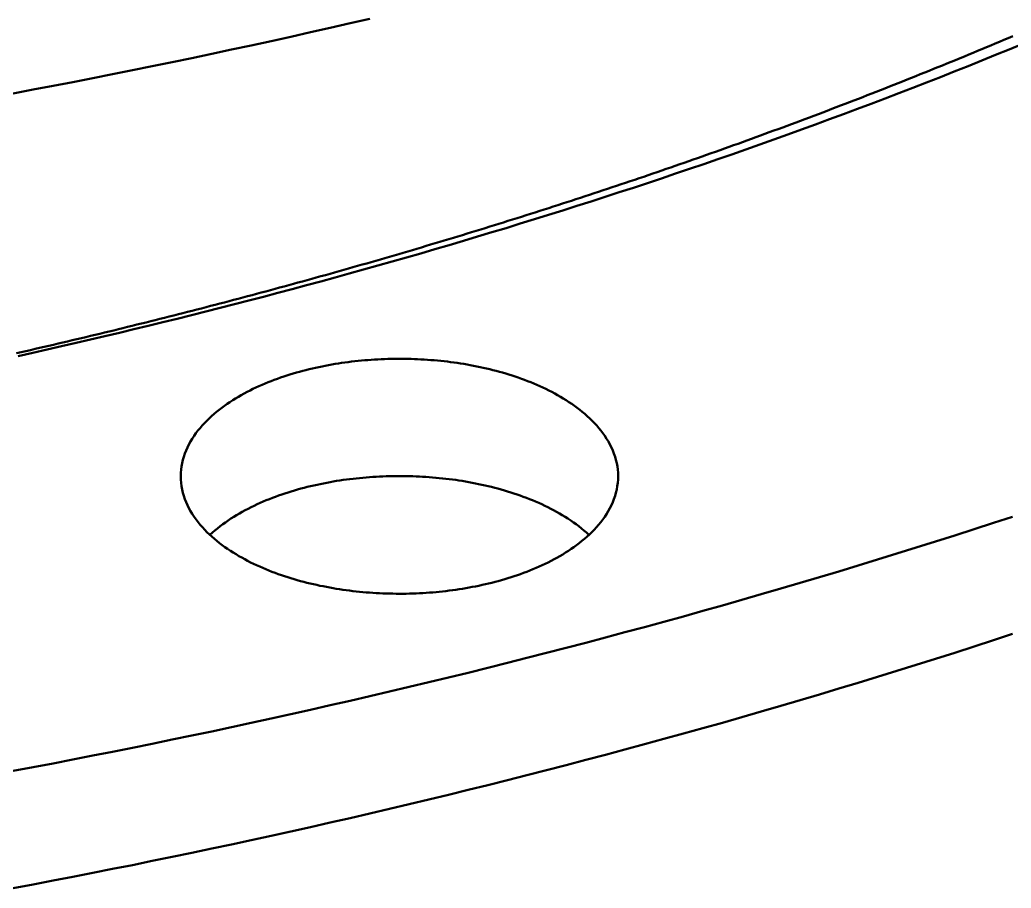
# Model space of a CAD drawing. Header units: millimetres. Extents: x 0 to 841, y 0 to 594.
# Drawn here: x 397.05 to 433.02, y 227.62 to 259.11 of the extents above; entities that cross this region are included whole.
import ezdxf

# ---------------------------------------------------------------- set-up
doc = ezdxf.new("R2010")
doc.units = ezdxf.units.MM
doc.layers.add('FINA', color=7, linetype='CONTINUOUS', lineweight=25)
doc.layers.add('VIS', color=7, linetype='CONTINUOUS', lineweight=50)

msp = doc.modelspace()

# ---------------------------------------------------------------- linework, layer by layer
at = {"layer": 'FINA'}
for points in [[(396.818, 256.439), (397.54, 256.575), (398.261, 256.712), (398.982, 256.851), (399.702, 256.992), (400.422, 257.134), (401.142, 257.279), (401.861, 257.425), (402.58, 257.572), (403.299, 257.722), (404.017, 257.873), (404.735, 258.026), (405.452, 258.181), (406.169, 258.337), (406.886, 258.496), (407.602, 258.656), (408.318, 258.818), (409.034, 258.981), (409.749, 259.147)], [(396.933, 247.017), (397.101, 247.055), (397.27, 247.093), (397.438, 247.132), (397.606, 247.171), (397.774, 247.21), (397.942, 247.249), (398.111, 247.288), (398.279, 247.327), (398.447, 247.366), (398.615, 247.406), (398.783, 247.445), (398.951, 247.485), (399.119, 247.525), (399.287, 247.565), (399.455, 247.605), (399.622, 247.645), (399.79, 247.685), (399.958, 247.725), (400.126, 247.766), (400.294, 247.807), (400.461, 247.847), (400.629, 247.888), (400.797, 247.929), (400.964, 247.97), (401.132, 248.012), (401.3, 248.053), (401.467, 248.094), (401.635, 248.136), (401.802, 248.178), (401.97, 248.22), (402.137, 248.261), (402.305, 248.304), (402.472, 248.346), (402.639, 248.388), (402.807, 248.43), (402.974, 248.473), (403.141, 248.516), (403.308, 248.559), (403.476, 248.601), (403.643, 248.645), (403.81, 248.688), (403.977, 248.731), (404.144, 248.774), (404.311, 248.818), (404.478, 248.862), (404.645, 248.905), (404.812, 248.949), (404.979, 248.993), (405.146, 249.037), (405.313, 249.082), (405.479, 249.126), (405.646, 249.171), (405.813, 249.215), (405.98, 249.26), (406.146, 249.305), (406.313, 249.35), (406.48, 249.395), (406.646, 249.44), (406.813, 249.486), (406.979, 249.531), (407.146, 249.577), (407.312, 249.623), (407.478, 249.669), (407.645, 249.715), (407.811, 249.761), (407.977, 249.807), (408.144, 249.853), (408.31, 249.9), (408.476, 249.946), (408.642, 249.993), (408.808, 250.04), (408.975, 250.087), (409.141, 250.134), (409.307, 250.182), (409.473, 250.229), (409.639, 250.276), (409.804, 250.324), (409.97, 250.372), (410.136, 250.42), (410.302, 250.468), (410.468, 250.516), (410.633, 250.564), (410.799, 250.613), (410.965, 250.661), (411.13, 250.71), (411.296, 250.759), (411.462, 250.808), (411.627, 250.857), (411.793, 250.906), (411.958, 250.955), (412.123, 251.004), (412.289, 251.054), (412.454, 251.104), (412.619, 251.154), (412.784, 251.203), (412.95, 251.254), (413.115, 251.304), (413.28, 251.354), (413.445, 251.405), (413.61, 251.455), (413.775, 251.506), (413.94, 251.557), (414.105, 251.608), (414.27, 251.659), (414.435, 251.71), (414.599, 251.761), (414.764, 251.813), (414.929, 251.865), (415.094, 251.916), (415.258, 251.968), (415.423, 252.02), (415.587, 252.072), (415.752, 252.125), (415.916, 252.177), (416.081, 252.23), (416.245, 252.282), (416.409, 252.335), (416.574, 252.388), (416.738, 252.441), (416.902, 252.494), (417.066, 252.548), (417.23, 252.601), (417.395, 252.655), (417.559, 252.709), (417.723, 252.762), (417.887, 252.816), (418.05, 252.871), (418.214, 252.925), (418.378, 252.979), (418.542, 253.034), (418.706, 253.089), (418.869, 253.143), (419.033, 253.198), (419.196, 253.253), (419.36, 253.309), (419.524, 253.364), (419.687, 253.419), (419.85, 253.475), (420.014, 253.531), (420.177, 253.587), (420.34, 253.643), (420.504, 253.699), (420.667, 253.755), (420.83, 253.812), (420.993, 253.868), (421.156, 253.925), (421.319, 253.982), (421.482, 254.039), (421.645, 254.096), (421.808, 254.153), (421.97, 254.211), (422.133, 254.268), (422.296, 254.326), (422.458, 254.384), (422.621, 254.442), (422.784, 254.5), (422.946, 254.558), (423.109, 254.616), (423.271, 254.675), (423.433, 254.733), (423.596, 254.792), (423.758, 254.851), (423.92, 254.91), (424.082, 254.969), (424.244, 255.029), (424.406, 255.088), (424.568, 255.148), (424.73, 255.208), (424.892, 255.268), (425.054, 255.328), (425.216, 255.388), (425.377, 255.448), (425.539, 255.509), (425.701, 255.569), (425.862, 255.63), (426.024, 255.691), (426.185, 255.752), (426.347, 255.813), (426.508, 255.875), (426.669, 255.936), (426.831, 255.998), (426.992, 256.059), (427.153, 256.121), (427.314, 256.183), (427.475, 256.245), (427.636, 256.308), (427.797, 256.37), (427.958, 256.433), (428.119, 256.496), (428.279, 256.559), (428.44, 256.622), (428.601, 256.685), (428.761, 256.748), (428.922, 256.812), (429.082, 256.875), (429.243, 256.939), (429.403, 257.003), (429.563, 257.067), (429.723, 257.131), (429.884, 257.196), (430.044, 257.26), (430.204, 257.325), (430.364, 257.39), (430.524, 257.455), (430.684, 257.52), (430.843, 257.585), (431.003, 257.65), (431.163, 257.716), (431.322, 257.782), (431.482, 257.847), (431.641, 257.913), (431.801, 257.98), (431.96, 258.046), (432.12, 258.112), (432.279, 258.179), (432.438, 258.246), (432.597, 258.313), (432.756, 258.38), (432.915, 258.447), (433.074, 258.514)], [(396.995, 246.915), (397.521, 247.033), (398.046, 247.152), (398.57, 247.271), (399.095, 247.392), (399.619, 247.514), (400.143, 247.637), (400.667, 247.762), (401.19, 247.887), (401.714, 248.014), (402.237, 248.141), (402.759, 248.27), (403.282, 248.4), (403.804, 248.531), (404.325, 248.664), (404.847, 248.797), (405.368, 248.932), (405.889, 249.068), (406.409, 249.205), (406.93, 249.343), (407.45, 249.482), (407.969, 249.623), (408.489, 249.764), (409.008, 249.907), (409.526, 250.051), (410.045, 250.197), (410.563, 250.343), (411.08, 250.491), (411.597, 250.639), (412.114, 250.79), (412.631, 250.941), (413.147, 251.093), (413.663, 251.247), (414.179, 251.402), (414.694, 251.558), (415.209, 251.716), (415.723, 251.874), (416.237, 252.034), (416.751, 252.195), (417.264, 252.358), (417.777, 252.521), (418.289, 252.686), (418.801, 252.852), (419.313, 253.02), (419.824, 253.188), (420.334, 253.358), (420.845, 253.53), (421.355, 253.702), (421.864, 253.876), (422.373, 254.051), (422.882, 254.227), (423.39, 254.405), (423.897, 254.584), (424.405, 254.765), (424.911, 254.946), (425.418, 255.129), (425.923, 255.314), (426.429, 255.499), (426.933, 255.686), (427.438, 255.875), (427.941, 256.064), (428.445, 256.255), (428.947, 256.448), (429.449, 256.642), (429.951, 256.837), (430.452, 257.033), (430.953, 257.231), (431.453, 257.431), (431.952, 257.631), (432.451, 257.833), (432.95, 258.037), (433.447, 258.242)], [(402.892, 242.556), (402.895, 242.676), (402.905, 242.796), (402.921, 242.915), (402.942, 243.033), (402.97, 243.15), (403.003, 243.266), (403.042, 243.38), (403.086, 243.491), (403.135, 243.601), (403.188, 243.709), (403.246, 243.814), (403.308, 243.917), (403.374, 244.018), (403.443, 244.116), (403.516, 244.212), (403.592, 244.305), (403.67, 244.396), (403.752, 244.484), (403.835, 244.57), (403.922, 244.654), (404.01, 244.736), (404.1, 244.815), (404.192, 244.892), (404.286, 244.967), (404.382, 245.04), (404.479, 245.111), (404.577, 245.18), (404.677, 245.247), (404.778, 245.313), (404.88, 245.376), (404.983, 245.438), (405.087, 245.497), (405.193, 245.555), (405.299, 245.612), (405.406, 245.667), (405.513, 245.72), (405.622, 245.771), (405.731, 245.821), (405.841, 245.87), (405.952, 245.917), (406.063, 245.963), (406.175, 246.007), (406.287, 246.05), (406.4, 246.091), (406.513, 246.131), (406.627, 246.17), (406.741, 246.208), (406.856, 246.244), (406.971, 246.279), (407.086, 246.313), (407.202, 246.345), (407.318, 246.377), (407.434, 246.407), (407.551, 246.436), (407.668, 246.464), (407.785, 246.49), (407.902, 246.516), (408.02, 246.54), (408.138, 246.564), (408.256, 246.586), (408.374, 246.607), (408.493, 246.627), (408.611, 246.646), (408.73, 246.664), (408.849, 246.681), (408.968, 246.697), (409.087, 246.712), (409.207, 246.726), (409.326, 246.739), (409.446, 246.751), (409.566, 246.762), (409.685, 246.771), (409.805, 246.78), (409.925, 246.788), (410.045, 246.795), (410.165, 246.801), (410.285, 246.806), (410.405, 246.81), (410.526, 246.813), (410.646, 246.815), (410.766, 246.816), (410.886, 246.816), (411.006, 246.815), (411.127, 246.813), (411.247, 246.81), (411.367, 246.806), (411.487, 246.801), (411.607, 246.795), (411.727, 246.788), (411.847, 246.78), (411.967, 246.771), (412.086, 246.762), (412.206, 246.751), (412.326, 246.739), (412.445, 246.726), (412.565, 246.712), (412.684, 246.697), (412.803, 246.681), (412.922, 246.664), (413.041, 246.646), (413.16, 246.627), (413.278, 246.607), (413.396, 246.586), (413.514, 246.564), (413.632, 246.54), (413.75, 246.516), (413.867, 246.49), (413.985, 246.464), (414.102, 246.436), (414.218, 246.407), (414.334, 246.377), (414.451, 246.345), (414.566, 246.313), (414.682, 246.279), (414.797, 246.244), (414.911, 246.208), (415.025, 246.17), (415.139, 246.131), (415.252, 246.091), (415.365, 246.05), (415.477, 246.007), (415.589, 245.963), (415.7, 245.917), (415.811, 245.87), (415.921, 245.821), (416.03, 245.771), (416.139, 245.72), (416.246, 245.667), (416.353, 245.612), (416.46, 245.555), (416.565, 245.497), (416.669, 245.438), (416.772, 245.376), (416.874, 245.313), (416.975, 245.247), (417.075, 245.18), (417.174, 245.111), (417.271, 245.04), (417.366, 244.967), (417.46, 244.892), (417.552, 244.815), (417.642, 244.736), (417.731, 244.654), (417.817, 244.57), (417.9, 244.484), (417.982, 244.396), (418.06, 244.305), (418.136, 244.212), (418.209, 244.116), (418.278, 244.018), (418.344, 243.917), (418.406, 243.814), (418.464, 243.709), (418.517, 243.601), (418.566, 243.491), (418.61, 243.38), (418.649, 243.266), (418.682, 243.15), (418.71, 243.033), (418.732, 242.915), (418.747, 242.796), (418.757, 242.676), (418.76, 242.556)], [(416.436, 239.544), (416.329, 239.488), (416.221, 239.433), (416.113, 239.38), (416.003, 239.328), (415.893, 239.278), (415.782, 239.23), (415.671, 239.183), (415.559, 239.137), (415.446, 239.093), (415.333, 239.051), (415.22, 239.009), (415.106, 238.969), (414.991, 238.931), (414.876, 238.893), (414.761, 238.857), (414.645, 238.822), (414.529, 238.789), (414.412, 238.756), (414.295, 238.725), (414.178, 238.695), (414.061, 238.667), (413.943, 238.639), (413.825, 238.613), (413.707, 238.587), (413.588, 238.563), (413.47, 238.54), (413.351, 238.518), (413.232, 238.497), (413.112, 238.477), (412.993, 238.458), (412.873, 238.441), (412.754, 238.424), (412.634, 238.409), (412.514, 238.394), (412.393, 238.38), (412.273, 238.368), (412.153, 238.356), (412.032, 238.346), (411.912, 238.337), (411.791, 238.328), (411.671, 238.321), (411.55, 238.314), (411.429, 238.309), (411.308, 238.304), (411.187, 238.301), (411.066, 238.298), (410.946, 238.297), (410.825, 238.297), (410.704, 238.297), (410.583, 238.299), (410.462, 238.301), (410.341, 238.304), (410.22, 238.309), (410.099, 238.314), (409.979, 238.321), (409.858, 238.328), (409.737, 238.337), (409.617, 238.346), (409.496, 238.357), (409.376, 238.368), (409.256, 238.381), (409.136, 238.394), (409.016, 238.409), (408.896, 238.425), (408.776, 238.441), (408.656, 238.459), (408.537, 238.478), (408.418, 238.498), (408.299, 238.518), (408.18, 238.54), (408.061, 238.564), (407.943, 238.588), (407.824, 238.613), (407.706, 238.64), (407.589, 238.667), (407.471, 238.696), (407.354, 238.726), (407.237, 238.757), (407.121, 238.79), (407.005, 238.823), (406.889, 238.858), (406.773, 238.894), (406.658, 238.932), (406.544, 238.97), (406.43, 239.01), (406.316, 239.052), (406.203, 239.094), (406.091, 239.139), (405.979, 239.184), (405.867, 239.231), (405.756, 239.28), (405.646, 239.33), (405.537, 239.381), (405.428, 239.434), (405.32, 239.489), (405.214, 239.545), (405.107, 239.604), (405.002, 239.663), (404.898, 239.725), (404.795, 239.788), (404.694, 239.854), (404.593, 239.921), (404.494, 239.99), (404.396, 240.061), (404.3, 240.134), (404.205, 240.209), (404.112, 240.287), (404.021, 240.366), (403.932, 240.448), (403.845, 240.532), (403.761, 240.618), (403.679, 240.707), (403.599, 240.798), (403.523, 240.892), (403.449, 240.988), (403.379, 241.087), (403.313, 241.188), (403.25, 241.291), (403.192, 241.397), (403.138, 241.505), (403.088, 241.615), (403.044, 241.728), (403.005, 241.842), (402.971, 241.958), (402.943, 242.076), (402.921, 242.195), (402.905, 242.315), (402.896, 242.435), (402.892, 242.556)], [(403.951, 240.43), (404.04, 240.511), (404.132, 240.59), (404.225, 240.667), (404.319, 240.741), (404.416, 240.814), (404.513, 240.884), (404.612, 240.952), (404.713, 241.019), (404.815, 241.084), (404.917, 241.146), (405.021, 241.208), (405.126, 241.267), (405.232, 241.324), (405.339, 241.38), (405.446, 241.435), (405.555, 241.487), (405.664, 241.538), (405.774, 241.588), (405.884, 241.636), (405.995, 241.683), (406.107, 241.728), (406.219, 241.772), (406.332, 241.814), (406.445, 241.855), (406.559, 241.895), (406.673, 241.933), (406.788, 241.97), (406.903, 242.006), (407.018, 242.041), (407.134, 242.074), (407.25, 242.106), (407.367, 242.137), (407.484, 242.167), (407.601, 242.196), (407.718, 242.223), (407.836, 242.249), (407.954, 242.274), (408.072, 242.299), (408.19, 242.321), (408.308, 242.343), (408.427, 242.364), (408.546, 242.384), (408.665, 242.402), (408.784, 242.42), (408.904, 242.437), (409.023, 242.452), (409.143, 242.466), (409.262, 242.48), (409.382, 242.492), (409.502, 242.504), (409.622, 242.514), (409.743, 242.524), (409.863, 242.532), (409.983, 242.539), (410.103, 242.546), (410.224, 242.551), (410.344, 242.556), (410.465, 242.559), (410.585, 242.562), (410.706, 242.563), (410.826, 242.563), (410.947, 242.563), (411.067, 242.562), (411.188, 242.559), (411.308, 242.556), (411.428, 242.551), (411.549, 242.546), (411.669, 242.539), (411.789, 242.532), (411.91, 242.524), (412.03, 242.514), (412.15, 242.504), (412.27, 242.492), (412.39, 242.48), (412.509, 242.466), (412.629, 242.452), (412.749, 242.437), (412.868, 242.42), (412.987, 242.402), (413.106, 242.384), (413.225, 242.364), (413.344, 242.343), (413.462, 242.321), (413.581, 242.299), (413.699, 242.274), (413.816, 242.249), (413.934, 242.223), (414.051, 242.196), (414.168, 242.167), (414.285, 242.137), (414.402, 242.106), (414.518, 242.074), (414.634, 242.041), (414.749, 242.006), (414.864, 241.97), (414.979, 241.933), (415.093, 241.895), (415.207, 241.855), (415.32, 241.814), (415.433, 241.772), (415.545, 241.728), (415.657, 241.683), (415.768, 241.636), (415.878, 241.588), (415.988, 241.538), (416.097, 241.487), (416.206, 241.435), (416.313, 241.38), (416.42, 241.324), (416.526, 241.267), (416.631, 241.208), (416.735, 241.146), (416.838, 241.084), (416.939, 241.019), (417.04, 240.952), (417.139, 240.884), (417.237, 240.814), (417.333, 240.741), (417.428, 240.667), (417.521, 240.59), (417.612, 240.511), (417.701, 240.43)], [(418.76, 242.556), (418.757, 242.435), (418.747, 242.315), (418.731, 242.195), (418.709, 242.076), (418.681, 241.958), (418.647, 241.842), (418.608, 241.727), (418.564, 241.615), (418.514, 241.504), (418.46, 241.396), (418.401, 241.29), (418.339, 241.187), (418.272, 241.086), (418.202, 240.987), (418.129, 240.891), (418.052, 240.797), (417.973, 240.706), (417.89, 240.617), (417.806, 240.531), (417.719, 240.447), (417.63, 240.365), (417.539, 240.285), (417.445, 240.208), (417.351, 240.133), (417.254, 240.06), (417.156, 239.989), (417.057, 239.919), (416.956, 239.852), (416.855, 239.787), (416.752, 239.724), (416.647, 239.662), (416.542, 239.602), (416.436, 239.544)], [(396.818, 231.871), (397.54, 232.006), (398.261, 232.144), (398.982, 232.283), (399.702, 232.424), (400.422, 232.566), (401.142, 232.71), (401.861, 232.856), (402.58, 233.004), (403.299, 233.153), (404.017, 233.305), (404.735, 233.458), (405.452, 233.612), (406.169, 233.769), (406.886, 233.927), (407.602, 234.087), (408.318, 234.249), (409.034, 234.413), (409.749, 234.579), (410.464, 234.746), (411.178, 234.915), (411.892, 235.086), (412.605, 235.259), (413.318, 235.433), (414.031, 235.61), (414.743, 235.788), (415.454, 235.968), (416.165, 236.15), (416.876, 236.334), (417.586, 236.519), (418.296, 236.707), (419.005, 236.896), (419.713, 237.088), (420.422, 237.281), (421.129, 237.476), (421.836, 237.673), (422.543, 237.872), (423.249, 238.073), (423.954, 238.275), (424.659, 238.48), (425.363, 238.687), (426.067, 238.895), (426.77, 239.106), (427.473, 239.318), (428.175, 239.533), (428.876, 239.749), (429.577, 239.968), (430.277, 240.188), (430.977, 240.41), (431.675, 240.635), (432.374, 240.861), (433.071, 241.09)], [(396.818, 227.619), (397.54, 227.754), (398.261, 227.892), (398.982, 228.031), (399.702, 228.171), (400.422, 228.314), (401.142, 228.458), (401.861, 228.604), (402.58, 228.752), (403.299, 228.901), (404.017, 229.052), (404.735, 229.205), (405.452, 229.36), (406.169, 229.517), (406.886, 229.675), (407.602, 229.835), (408.318, 229.997), (409.034, 230.161), (409.749, 230.326), (410.464, 230.494), (411.178, 230.663), (411.892, 230.834), (412.605, 231.006), (413.318, 231.181), (414.031, 231.357), (414.743, 231.536), (415.454, 231.716), (416.165, 231.898), (416.876, 232.081), (417.586, 232.267), (418.296, 232.455), (419.005, 232.644), (419.713, 232.835), (420.422, 233.029), (421.129, 233.224), (421.836, 233.421), (422.543, 233.62), (423.249, 233.82), (423.954, 234.023), (424.659, 234.228), (425.363, 234.434), (426.067, 234.643), (426.77, 234.854), (427.473, 235.066), (428.175, 235.28), (428.876, 235.497), (429.577, 235.715), (430.277, 235.936), (430.977, 236.158), (431.675, 236.383), (432.374, 236.609), (433.071, 236.838)]]:
    msp.add_lwpolyline(points, dxfattribs=at)
at = {"layer": 'VIS'}
for points in [[(396.818, 256.439), (397.54, 256.575), (398.261, 256.712), (398.982, 256.851), (399.702, 256.992), (400.422, 257.134), (401.142, 257.279), (401.861, 257.425), (402.58, 257.572), (403.299, 257.722), (404.017, 257.873), (404.735, 258.026), (405.452, 258.181), (406.169, 258.337), (406.886, 258.496), (407.602, 258.656), (408.318, 258.818), (409.034, 258.981), (409.749, 259.147)], [(396.933, 247.017), (397.101, 247.055), (397.27, 247.093), (397.438, 247.132), (397.606, 247.171), (397.774, 247.21), (397.942, 247.249), (398.111, 247.288), (398.279, 247.327), (398.447, 247.366), (398.615, 247.406), (398.783, 247.445), (398.951, 247.485), (399.119, 247.525), (399.287, 247.565), (399.455, 247.605), (399.622, 247.645), (399.79, 247.685), (399.958, 247.725), (400.126, 247.766), (400.294, 247.807), (400.461, 247.847), (400.629, 247.888), (400.797, 247.929), (400.964, 247.97), (401.132, 248.012), (401.3, 248.053), (401.467, 248.094), (401.635, 248.136), (401.802, 248.178), (401.97, 248.22), (402.137, 248.261), (402.305, 248.304), (402.472, 248.346), (402.639, 248.388), (402.807, 248.43), (402.974, 248.473), (403.141, 248.516), (403.308, 248.559), (403.476, 248.601), (403.643, 248.645), (403.81, 248.688), (403.977, 248.731), (404.144, 248.774), (404.311, 248.818), (404.478, 248.862), (404.645, 248.905), (404.812, 248.949), (404.979, 248.993), (405.146, 249.037), (405.313, 249.082), (405.479, 249.126), (405.646, 249.171), (405.813, 249.215), (405.98, 249.26), (406.146, 249.305), (406.313, 249.35), (406.48, 249.395), (406.646, 249.44), (406.813, 249.486), (406.979, 249.531), (407.146, 249.577), (407.312, 249.623), (407.478, 249.669), (407.645, 249.715), (407.811, 249.761), (407.977, 249.807), (408.144, 249.853), (408.31, 249.9), (408.476, 249.946), (408.642, 249.993), (408.808, 250.04), (408.975, 250.087), (409.141, 250.134), (409.307, 250.182), (409.473, 250.229), (409.639, 250.276), (409.804, 250.324), (409.97, 250.372), (410.136, 250.42), (410.302, 250.468), (410.468, 250.516), (410.633, 250.564), (410.799, 250.613), (410.965, 250.661), (411.13, 250.71), (411.296, 250.759), (411.462, 250.808), (411.627, 250.857), (411.793, 250.906), (411.958, 250.955), (412.123, 251.004), (412.289, 251.054), (412.454, 251.104), (412.619, 251.154), (412.784, 251.203), (412.95, 251.254), (413.115, 251.304), (413.28, 251.354), (413.445, 251.405), (413.61, 251.455), (413.775, 251.506), (413.94, 251.557), (414.105, 251.608), (414.27, 251.659), (414.435, 251.71), (414.599, 251.761), (414.764, 251.813), (414.929, 251.865), (415.094, 251.916), (415.258, 251.968), (415.423, 252.02), (415.587, 252.072), (415.752, 252.125), (415.916, 252.177), (416.081, 252.23), (416.245, 252.282), (416.409, 252.335), (416.574, 252.388), (416.738, 252.441), (416.902, 252.494), (417.066, 252.548), (417.23, 252.601), (417.395, 252.655), (417.559, 252.709), (417.723, 252.762), (417.887, 252.816), (418.05, 252.871), (418.214, 252.925), (418.378, 252.979), (418.542, 253.034), (418.706, 253.089), (418.869, 253.143), (419.033, 253.198), (419.196, 253.253), (419.36, 253.309), (419.524, 253.364), (419.687, 253.419), (419.85, 253.475), (420.014, 253.531), (420.177, 253.587), (420.34, 253.643), (420.504, 253.699), (420.667, 253.755), (420.83, 253.812), (420.993, 253.868), (421.156, 253.925), (421.319, 253.982), (421.482, 254.039), (421.645, 254.096), (421.808, 254.153), (421.97, 254.211), (422.133, 254.268), (422.296, 254.326), (422.458, 254.384), (422.621, 254.442), (422.784, 254.5), (422.946, 254.558), (423.109, 254.616), (423.271, 254.675), (423.433, 254.733), (423.596, 254.792), (423.758, 254.851), (423.92, 254.91), (424.082, 254.969), (424.244, 255.029), (424.406, 255.088), (424.568, 255.148), (424.73, 255.208), (424.892, 255.268), (425.054, 255.328), (425.216, 255.388), (425.377, 255.448), (425.539, 255.509), (425.701, 255.569), (425.862, 255.63), (426.024, 255.691), (426.185, 255.752), (426.347, 255.813), (426.508, 255.875), (426.669, 255.936), (426.831, 255.998), (426.992, 256.059), (427.153, 256.121), (427.314, 256.183), (427.475, 256.245), (427.636, 256.308), (427.797, 256.37), (427.958, 256.433), (428.119, 256.496), (428.279, 256.559), (428.44, 256.622), (428.601, 256.685), (428.761, 256.748), (428.922, 256.812), (429.082, 256.875), (429.243, 256.939), (429.403, 257.003), (429.563, 257.067), (429.723, 257.131), (429.884, 257.196), (430.044, 257.26), (430.204, 257.325), (430.364, 257.39), (430.524, 257.455), (430.684, 257.52), (430.843, 257.585), (431.003, 257.65), (431.163, 257.716), (431.322, 257.782), (431.482, 257.847), (431.641, 257.913), (431.801, 257.98), (431.96, 258.046), (432.12, 258.112), (432.279, 258.179), (432.438, 258.246), (432.597, 258.313), (432.756, 258.38), (432.915, 258.447), (433.074, 258.514)], [(396.995, 246.915), (397.521, 247.033), (398.046, 247.152), (398.57, 247.271), (399.095, 247.392), (399.619, 247.514), (400.143, 247.637), (400.667, 247.762), (401.19, 247.887), (401.714, 248.014), (402.237, 248.141), (402.759, 248.27), (403.282, 248.4), (403.804, 248.531), (404.325, 248.664), (404.847, 248.797), (405.368, 248.932), (405.889, 249.068), (406.409, 249.205), (406.93, 249.343), (407.45, 249.482), (407.969, 249.623), (408.489, 249.764), (409.008, 249.907), (409.526, 250.051), (410.045, 250.197), (410.563, 250.343), (411.08, 250.491), (411.597, 250.639), (412.114, 250.79), (412.631, 250.941), (413.147, 251.093), (413.663, 251.247), (414.179, 251.402), (414.694, 251.558), (415.209, 251.716), (415.723, 251.874), (416.237, 252.034), (416.751, 252.195), (417.264, 252.358), (417.777, 252.521), (418.289, 252.686), (418.801, 252.852), (419.313, 253.02), (419.824, 253.188), (420.334, 253.358), (420.845, 253.53), (421.355, 253.702), (421.864, 253.876), (422.373, 254.051), (422.882, 254.227), (423.39, 254.405), (423.897, 254.584), (424.405, 254.765), (424.911, 254.946), (425.418, 255.129), (425.923, 255.314), (426.429, 255.499), (426.933, 255.686), (427.438, 255.875), (427.941, 256.064), (428.445, 256.255), (428.947, 256.448), (429.449, 256.642), (429.951, 256.837), (430.452, 257.033), (430.953, 257.231), (431.453, 257.431), (431.952, 257.631), (432.451, 257.833), (432.95, 258.037), (433.447, 258.242)], [(402.892, 242.556), (402.895, 242.676), (402.905, 242.796), (402.921, 242.915), (402.942, 243.033), (402.97, 243.15), (403.003, 243.266), (403.042, 243.38), (403.086, 243.491), (403.135, 243.601), (403.188, 243.709), (403.246, 243.814), (403.308, 243.917), (403.374, 244.018), (403.443, 244.116), (403.516, 244.212), (403.592, 244.305), (403.67, 244.396), (403.752, 244.484), (403.835, 244.57), (403.922, 244.654), (404.01, 244.736), (404.1, 244.815), (404.192, 244.892), (404.286, 244.967), (404.382, 245.04), (404.479, 245.111), (404.577, 245.18), (404.677, 245.247), (404.778, 245.313), (404.88, 245.376), (404.983, 245.438), (405.087, 245.497), (405.193, 245.555), (405.299, 245.612), (405.406, 245.667), (405.513, 245.72), (405.622, 245.771), (405.731, 245.821), (405.841, 245.87), (405.952, 245.917), (406.063, 245.963), (406.175, 246.007), (406.287, 246.05), (406.4, 246.091), (406.513, 246.131), (406.627, 246.17), (406.741, 246.208), (406.856, 246.244), (406.971, 246.279), (407.086, 246.313), (407.202, 246.345), (407.318, 246.377), (407.434, 246.407), (407.551, 246.436), (407.668, 246.464), (407.785, 246.49), (407.902, 246.516), (408.02, 246.54), (408.138, 246.564), (408.256, 246.586), (408.374, 246.607), (408.493, 246.627), (408.611, 246.646), (408.73, 246.664), (408.849, 246.681), (408.968, 246.697), (409.087, 246.712), (409.207, 246.726), (409.326, 246.739), (409.446, 246.751), (409.566, 246.762), (409.685, 246.771), (409.805, 246.78), (409.925, 246.788), (410.045, 246.795), (410.165, 246.801), (410.285, 246.806), (410.405, 246.81), (410.526, 246.813), (410.646, 246.815), (410.766, 246.816), (410.886, 246.816), (411.006, 246.815), (411.127, 246.813), (411.247, 246.81), (411.367, 246.806), (411.487, 246.801), (411.607, 246.795), (411.727, 246.788), (411.847, 246.78), (411.967, 246.771), (412.086, 246.762), (412.206, 246.751), (412.326, 246.739), (412.445, 246.726), (412.565, 246.712), (412.684, 246.697), (412.803, 246.681), (412.922, 246.664), (413.041, 246.646), (413.16, 246.627), (413.278, 246.607), (413.396, 246.586), (413.514, 246.564), (413.632, 246.54), (413.75, 246.516), (413.867, 246.49), (413.985, 246.464), (414.102, 246.436), (414.218, 246.407), (414.334, 246.377), (414.451, 246.345), (414.566, 246.313), (414.682, 246.279), (414.797, 246.244), (414.911, 246.208), (415.025, 246.17), (415.139, 246.131), (415.252, 246.091), (415.365, 246.05), (415.477, 246.007), (415.589, 245.963), (415.7, 245.917), (415.811, 245.87), (415.921, 245.821), (416.03, 245.771), (416.139, 245.72), (416.246, 245.667), (416.353, 245.612), (416.46, 245.555), (416.565, 245.497), (416.669, 245.438), (416.772, 245.376), (416.874, 245.313), (416.975, 245.247), (417.075, 245.18), (417.174, 245.111), (417.271, 245.04), (417.366, 244.967), (417.46, 244.892), (417.552, 244.815), (417.642, 244.736), (417.731, 244.654), (417.817, 244.57), (417.9, 244.484), (417.982, 244.396), (418.06, 244.305), (418.136, 244.212), (418.209, 244.116), (418.278, 244.018), (418.344, 243.917), (418.406, 243.814), (418.464, 243.709), (418.517, 243.601), (418.566, 243.491), (418.61, 243.38), (418.649, 243.266), (418.682, 243.15), (418.71, 243.033), (418.732, 242.915), (418.747, 242.796), (418.757, 242.676), (418.76, 242.556)], [(416.436, 239.544), (416.329, 239.488), (416.221, 239.433), (416.113, 239.38), (416.003, 239.328), (415.893, 239.278), (415.782, 239.23), (415.671, 239.183), (415.559, 239.137), (415.446, 239.093), (415.333, 239.051), (415.22, 239.009), (415.106, 238.969), (414.991, 238.931), (414.876, 238.893), (414.761, 238.857), (414.645, 238.822), (414.529, 238.789), (414.412, 238.756), (414.295, 238.725), (414.178, 238.695), (414.061, 238.667), (413.943, 238.639), (413.825, 238.613), (413.707, 238.587), (413.588, 238.563), (413.47, 238.54), (413.351, 238.518), (413.232, 238.497), (413.112, 238.477), (412.993, 238.458), (412.873, 238.441), (412.754, 238.424), (412.634, 238.409), (412.514, 238.394), (412.393, 238.38), (412.273, 238.368), (412.153, 238.356), (412.032, 238.346), (411.912, 238.337), (411.791, 238.328), (411.671, 238.321), (411.55, 238.314), (411.429, 238.309), (411.308, 238.304), (411.187, 238.301), (411.066, 238.298), (410.946, 238.297), (410.825, 238.297), (410.704, 238.297), (410.583, 238.299), (410.462, 238.301), (410.341, 238.304), (410.22, 238.309), (410.099, 238.314), (409.979, 238.321), (409.858, 238.328), (409.737, 238.337), (409.617, 238.346), (409.496, 238.357), (409.376, 238.368), (409.256, 238.381), (409.136, 238.394), (409.016, 238.409), (408.896, 238.425), (408.776, 238.441), (408.656, 238.459), (408.537, 238.478), (408.418, 238.498), (408.299, 238.518), (408.18, 238.54), (408.061, 238.564), (407.943, 238.588), (407.824, 238.613), (407.706, 238.64), (407.589, 238.667), (407.471, 238.696), (407.354, 238.726), (407.237, 238.757), (407.121, 238.79), (407.005, 238.823), (406.889, 238.858), (406.773, 238.894), (406.658, 238.932), (406.544, 238.97), (406.43, 239.01), (406.316, 239.052), (406.203, 239.094), (406.091, 239.139), (405.979, 239.184), (405.867, 239.231), (405.756, 239.28), (405.646, 239.33), (405.537, 239.381), (405.428, 239.434), (405.32, 239.489), (405.214, 239.545), (405.107, 239.604), (405.002, 239.663), (404.898, 239.725), (404.795, 239.788), (404.694, 239.854), (404.593, 239.921), (404.494, 239.99), (404.396, 240.061), (404.3, 240.134), (404.205, 240.209), (404.112, 240.287), (404.021, 240.366), (403.932, 240.448), (403.845, 240.532), (403.761, 240.618), (403.679, 240.707), (403.599, 240.798), (403.523, 240.892), (403.449, 240.988), (403.379, 241.087), (403.313, 241.188), (403.25, 241.291), (403.192, 241.397), (403.138, 241.505), (403.088, 241.615), (403.044, 241.728), (403.005, 241.842), (402.971, 241.958), (402.943, 242.076), (402.921, 242.195), (402.905, 242.315), (402.896, 242.435), (402.892, 242.556)], [(403.951, 240.43), (404.04, 240.511), (404.132, 240.59), (404.225, 240.667), (404.319, 240.741), (404.416, 240.814), (404.513, 240.884), (404.612, 240.952), (404.713, 241.019), (404.815, 241.084), (404.917, 241.146), (405.021, 241.208), (405.126, 241.267), (405.232, 241.324), (405.339, 241.38), (405.446, 241.435), (405.555, 241.487), (405.664, 241.538), (405.774, 241.588), (405.884, 241.636), (405.995, 241.683), (406.107, 241.728), (406.219, 241.772), (406.332, 241.814), (406.445, 241.855), (406.559, 241.895), (406.673, 241.933), (406.788, 241.97), (406.903, 242.006), (407.018, 242.041), (407.134, 242.074), (407.25, 242.106), (407.367, 242.137), (407.484, 242.167), (407.601, 242.196), (407.718, 242.223), (407.836, 242.249), (407.954, 242.274), (408.072, 242.299), (408.19, 242.321), (408.308, 242.343), (408.427, 242.364), (408.546, 242.384), (408.665, 242.402), (408.784, 242.42), (408.904, 242.437), (409.023, 242.452), (409.143, 242.466), (409.262, 242.48), (409.382, 242.492), (409.502, 242.504), (409.622, 242.514), (409.743, 242.524), (409.863, 242.532), (409.983, 242.539), (410.103, 242.546), (410.224, 242.551), (410.344, 242.556), (410.465, 242.559), (410.585, 242.562), (410.706, 242.563), (410.826, 242.563), (410.947, 242.563), (411.067, 242.562), (411.188, 242.559), (411.308, 242.556), (411.428, 242.551), (411.549, 242.546), (411.669, 242.539), (411.789, 242.532), (411.91, 242.524), (412.03, 242.514), (412.15, 242.504), (412.27, 242.492), (412.39, 242.48), (412.509, 242.466), (412.629, 242.452), (412.749, 242.437), (412.868, 242.42), (412.987, 242.402), (413.106, 242.384), (413.225, 242.364), (413.344, 242.343), (413.462, 242.321), (413.581, 242.299), (413.699, 242.274), (413.816, 242.249), (413.934, 242.223), (414.051, 242.196), (414.168, 242.167), (414.285, 242.137), (414.402, 242.106), (414.518, 242.074), (414.634, 242.041), (414.749, 242.006), (414.864, 241.97), (414.979, 241.933), (415.093, 241.895), (415.207, 241.855), (415.32, 241.814), (415.433, 241.772), (415.545, 241.728), (415.657, 241.683), (415.768, 241.636), (415.878, 241.588), (415.988, 241.538), (416.097, 241.487), (416.206, 241.435), (416.313, 241.38), (416.42, 241.324), (416.526, 241.267), (416.631, 241.208), (416.735, 241.146), (416.838, 241.084), (416.939, 241.019), (417.04, 240.952), (417.139, 240.884), (417.237, 240.814), (417.333, 240.741), (417.428, 240.667), (417.521, 240.59), (417.612, 240.511), (417.701, 240.43)], [(418.76, 242.556), (418.757, 242.435), (418.747, 242.315), (418.731, 242.195), (418.709, 242.076), (418.681, 241.958), (418.647, 241.842), (418.608, 241.727), (418.564, 241.615), (418.514, 241.504), (418.46, 241.396), (418.401, 241.29), (418.339, 241.187), (418.272, 241.086), (418.202, 240.987), (418.129, 240.891), (418.052, 240.797), (417.973, 240.706), (417.89, 240.617), (417.806, 240.531), (417.719, 240.447), (417.63, 240.365), (417.539, 240.285), (417.445, 240.208), (417.351, 240.133), (417.254, 240.06), (417.156, 239.989), (417.057, 239.919), (416.956, 239.852), (416.855, 239.787), (416.752, 239.724), (416.647, 239.662), (416.542, 239.602), (416.436, 239.544)], [(396.818, 231.871), (397.54, 232.006), (398.261, 232.144), (398.982, 232.283), (399.702, 232.424), (400.422, 232.566), (401.142, 232.71), (401.861, 232.856), (402.58, 233.004), (403.299, 233.153), (404.017, 233.305), (404.735, 233.458), (405.452, 233.612), (406.169, 233.769), (406.886, 233.927), (407.602, 234.087), (408.318, 234.249), (409.034, 234.413), (409.749, 234.579), (410.464, 234.746), (411.178, 234.915), (411.892, 235.086), (412.605, 235.259), (413.318, 235.433), (414.031, 235.61), (414.743, 235.788), (415.454, 235.968), (416.165, 236.15), (416.876, 236.334), (417.586, 236.519), (418.296, 236.707), (419.005, 236.896), (419.713, 237.088), (420.422, 237.281), (421.129, 237.476), (421.836, 237.673), (422.543, 237.872), (423.249, 238.073), (423.954, 238.275), (424.659, 238.48), (425.363, 238.687), (426.067, 238.895), (426.77, 239.106), (427.473, 239.318), (428.175, 239.533), (428.876, 239.749), (429.577, 239.968), (430.277, 240.188), (430.977, 240.41), (431.675, 240.635), (432.374, 240.861), (433.071, 241.09)], [(396.818, 227.619), (397.54, 227.754), (398.261, 227.892), (398.982, 228.031), (399.702, 228.171), (400.422, 228.314), (401.142, 228.458), (401.861, 228.604), (402.58, 228.752), (403.299, 228.901), (404.017, 229.052), (404.735, 229.205), (405.452, 229.36), (406.169, 229.517), (406.886, 229.675), (407.602, 229.835), (408.318, 229.997), (409.034, 230.161), (409.749, 230.326), (410.464, 230.494), (411.178, 230.663), (411.892, 230.834), (412.605, 231.006), (413.318, 231.181), (414.031, 231.357), (414.743, 231.536), (415.454, 231.716), (416.165, 231.898), (416.876, 232.081), (417.586, 232.267), (418.296, 232.455), (419.005, 232.644), (419.713, 232.835), (420.422, 233.029), (421.129, 233.224), (421.836, 233.421), (422.543, 233.62), (423.249, 233.82), (423.954, 234.023), (424.659, 234.228), (425.363, 234.434), (426.067, 234.643), (426.77, 234.854), (427.473, 235.066), (428.175, 235.28), (428.876, 235.497), (429.577, 235.715), (430.277, 235.936), (430.977, 236.158), (431.675, 236.383), (432.374, 236.609), (433.071, 236.838)]]:
    msp.add_lwpolyline(points, dxfattribs=at)

doc.saveas('drawing.dxf')
